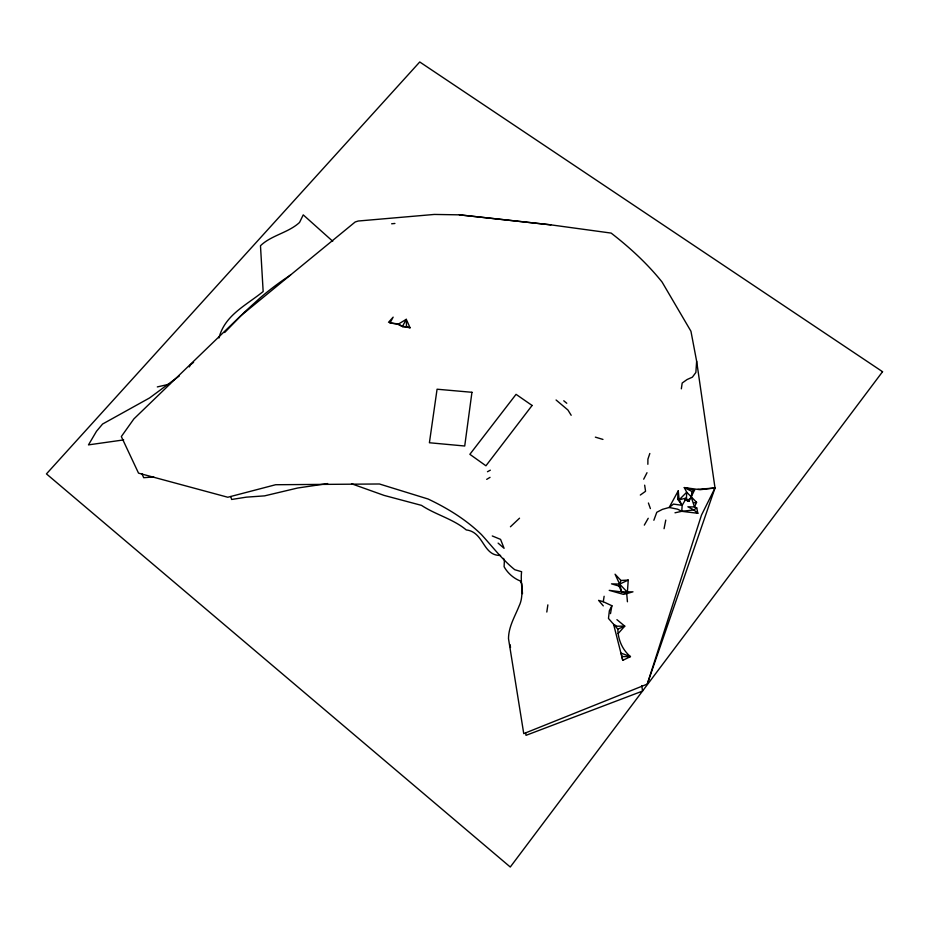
<?xml version="1.0" encoding="UTF-8"?>
<svg xmlns="http://www.w3.org/2000/svg" width="929" height="929" viewBox="0 0 929 929"><rect width="100%" height="100%" fill="white"/><g stroke="black" fill="none" stroke-linecap="round" stroke-linejoin="round"><path stroke-width="1.39" d="M647.861 464.291L647.908 459.158L649.824 453.48M696.645 361.242L715.016 487.969L647.269 684.104L523.747 733.631L508.5 638.618C508.604 626.68 514.747 616.868 519.079 606.068C524.537 594.897 520.089 583.249 521.61 571.718L514.771 569.721C502.136 559.49 492.347 546.531 481.361 534.5C465.905 519.485 447.488 508.233 428.153 499.036L379.427 483.986L275.658 484.729L227.802 497.247L138.526 473.14L121.327 436.56L133.881 418.909L240.39 316.104L355.18 221.985L358.211 221.021L434.366 214.436L459.39 214.843L550.862 224.853L611.131 233.086C629.757 247.497 647.269 263.592 662.063 282.021L690.944 331.247L696.645 361.242L695.867 372.471L692.384 377.162L687.019 379.566L682.188 383.027L681.34 388.833M674.988 512.796L681.758 511.322L682.165 505.353L686.438 497.967L686.705 492.219L684.278 487.574L700.071 489.699L715.016 487.969L701.488 515.096L647.269 684.104M627.365 592.237L628.248 580.091L620.92 580.462L615.068 574.203L619.655 584.086L621.722 591.947L626.703 593.631L632.974 591.819L621.722 591.947L609.215 590.356L623.394 594.351L626.703 593.631L627.365 592.237L619.655 584.086L611.514 583.853L619.016 586.071L621.722 591.947M697.83 513.296L693.847 509.928L687.878 506.793L694.509 506.967L696.75 507.919L697.83 513.296L681.758 511.322L677.613 509.185L669.17 507.478L673.49 504.087L682.165 505.353L677.613 499.152L678.24 490.849L669.17 507.478L662.435 509.359L656.78 512.285L653.853 520.263M677.613 499.152L679.145 499.848L686.705 492.219L696.564 502.31L694.509 506.967L691.362 497.526L691.884 491.441L694.567 490.013L684.278 487.574L691.884 491.441M546.809 612.037L547.855 604.872M610.492 613.628L611.897 605.731L603.269 601.725L604.129 596.267M664.061 528.694L665.768 520.089M619.016 586.071L620.92 580.462M218.965 337.993C224.725 315.07 246.336 305.269 263.162 291.52L260.48 245.732C271.407 235.176 288.257 232.877 299.544 222.461L303.237 214.878L332.733 241.261M688.935 501.358L684.94 499.616L688.935 501.358L694.567 490.013M611.897 605.731L609.366 610.736L608.472 618.447L617.831 629.119C618.04 639.64 622.314 649.766 630.454 656.594L622.767 660.368L613.639 624.451L617.193 626.216L624.752 626.146L618.122 633.59M643.692 479.19L647.002 472.71M389.994 322.944L398.599 323.977L402.431 326.52L406.275 319.321L410.072 327.774L402.431 326.52L397.298 324.093L389.994 322.944L393.153 317.149L388.496 322.328M189.284 366.932L190.445 364.807L193.58 362.345M644.32 525.117L648.221 518.289M224.655 332.524L244.408 312.202L260.526 297.524A290.138 280.639 -18.4 0 1 283.113 280.07L290.556 275.007M510.427 526.778L519.532 518.185M691.362 497.526L687.414 500.545L686.438 497.967L679.145 499.848L678.24 490.849M640.313 495.041L645.562 491.29L644.656 485.17M179.309 375.943L149.615 397.926L102.585 424.03L96.488 431.288L88.487 444.875L123.673 439.905M696.75 507.919L693.847 509.928L681.758 511.322M398.599 323.977L406.275 319.321L406.507 326.66L410.072 327.774M486.691 479.364L490.036 477.355M487.47 471.723L490.338 470.179M619.655 584.086L628.248 580.091M617.831 629.119L624.752 626.146L616.926 619.655M157.326 386.917L169.508 384.141M693.615 502.972L696.564 502.31M327.67 483.568L297.628 488.015L264.579 495.865L246.359 497.154L231.623 499.465L230.775 496.527M391.643 223.784L394.918 223.459M697.83 489.339L715.016 487.969M153.738 476.96L143.693 477.692L141.905 473.732M622.07 656.582L630.454 656.594L621.164 653.168L622.767 660.368M402.431 326.52L406.507 326.66M550.862 224.853L459.39 214.843M500.58 555.414C482.615 556.041 484.23 532.05 466.253 529.925C453.155 518.951 435.724 514.794 421.511 505.376L384.107 495.412L351.557 483.765M603.269 601.725L598.578 600.355L603.304 605.894M595.361 437.141L602.956 439.429M492.277 535.963L500.557 539.377L504.087 548.307L498.118 543.117M556.076 399.993L567.956 410.037L571.172 415.286M563.764 400.782L566.771 403.267M679.145 499.848L682.165 505.353M503.553 558.399L504.389 560.373L504.099 566.713C507.559 573.007 513.516 578.302 520.194 580.939L521.773 583.795L522.481 593.677M648.407 502.995L650.393 508.593M510.091 644.691L510.532 647.467M525.593 732.575L526 735.338L642.52 691.083L641.834 685.579M626.703 593.631L627.435 601.771M471.944 392.293L464.721 446.013L429.407 442.75L437.071 389.216L471.944 392.293M882.55 371.705L510.276 867.024L46.45 473.895L419.745 61.976L882.55 371.705M532.096 405.462L485.937 465.789L469.865 454.316L516.059 394.349L532.096 405.462"/></g></svg>
